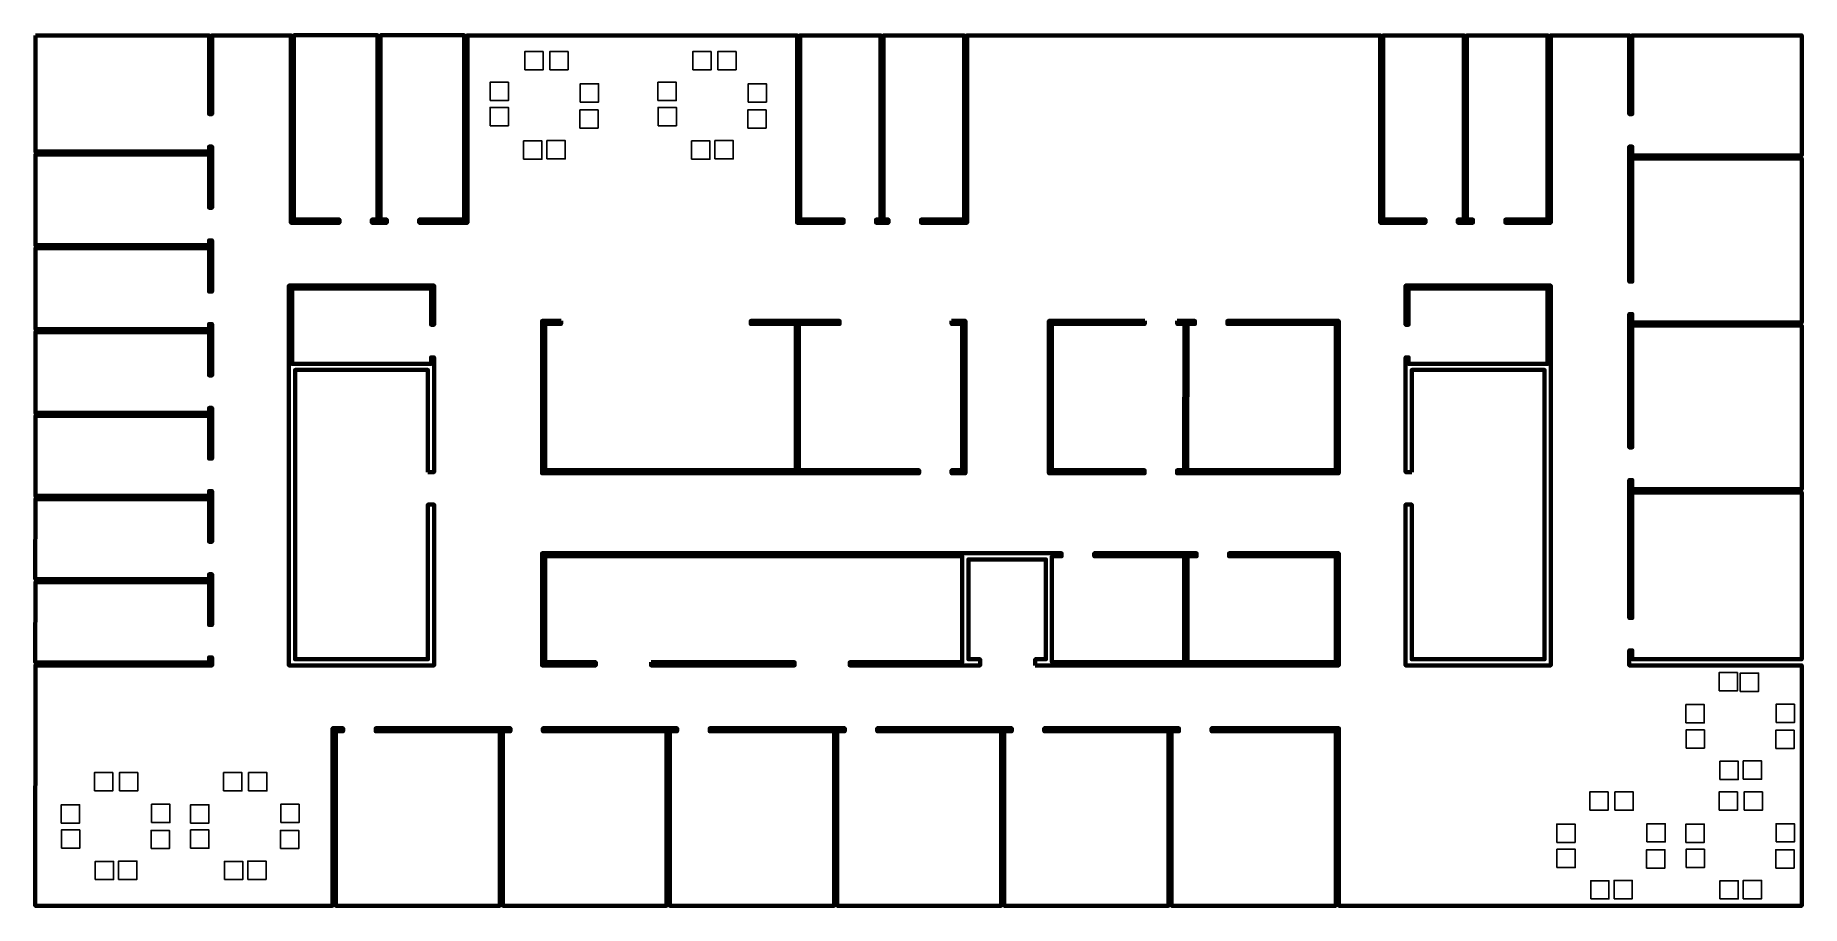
# Model space of a CAD drawing. Header units: metres. Extents: x 6.7 to 64.6, y 0 to 28.6.
import ezdxf

# ---------------------------------------------------------------- set-up
doc = ezdxf.new("R2010")
doc.units = ezdxf.units.M
doc.layers.get('0').update_dxf_attribs({"color": 18, "true_color": 0x000000})

msp = doc.modelspace()

# ---------------------------------------------------------------- linework, layer by layer
at = {"color": 18, "linetype": 'Continuous', "lineweight": 70, "true_color": 0x000000}
for points in [[(6.737, 28.553), (12.425, 28.553), (12.425, 25.972), (12.525, 25.972), (12.525, 28.553), (15.106, 28.553), (15.106, 22.412), (16.695, 22.412), (16.695, 22.514), (15.206, 22.514), (15.206, 28.556), (17.948, 28.556), (17.948, 22.514), (17.762, 22.514), (17.762, 22.412), (18.247, 22.412), (18.247, 22.514), (18.048, 22.514), (18.048, 28.556), (20.789, 28.556), (20.789, 22.514), (19.314, 22.514), (19.314, 22.412), (20.89, 22.412), (20.89, 28.553), (31.69, 28.553), (31.69, 22.412), (33.213, 22.412), (33.213, 22.512), (31.79, 22.512), (31.79, 28.553), (34.427, 28.553), (34.427, 22.512), (34.28, 22.512), (34.28, 22.412), (34.685, 22.412), (34.685, 22.512), (34.527, 22.512), (34.527, 28.553), (37.164, 28.553), (37.164, 22.512), (35.752, 22.512), (35.752, 22.412), (37.264, 22.412), (37.264, 28.553), (50.797, 28.553), (50.797, 22.412), (52.277, 22.412), (52.277, 22.512), (50.897, 22.512), (50.897, 28.553), (53.54, 28.553), (53.54, 22.512), (53.344, 22.512), (53.344, 22.412), (53.832, 22.412), (53.832, 22.512), (53.64, 22.512), (53.64, 28.553), (56.282, 28.553), (56.282, 22.512), (54.899, 22.512), (54.899, 22.412), (56.383, 22.412), (56.383, 28.553), (58.956, 28.553), (58.956, 25.975), (59.056, 25.975), (59.056, 28.553), (64.605, 28.553), (64.605, 24.618), (59.056, 24.618), (59.056, 24.908), (58.956, 24.908), (58.956, 20.482), (59.056, 20.482), (59.056, 24.518), (64.605, 24.518), (64.605, 19.138), (59.056, 19.138), (59.056, 19.415), (58.956, 19.415), (58.956, 15.044), (59.056, 15.044), (59.056, 19.038), (64.605, 19.038), (64.605, 13.672), (59.056, 13.672), (59.056, 13.977), (58.956, 13.977), (58.956, 9.455), (59.056, 9.455), (59.056, 13.572), (64.605, 13.572), (64.605, 8.099), (59.056, 8.099), (59.056, 8.388), (58.956, 8.388), (58.956, 7.899), (64.605, 7.899), (64.605, 0.021), (49.442, 0.021), (49.442, 5.839), (45.271, 5.839), (45.271, 5.739), (49.342, 5.739), (49.342, 0.021), (43.961, 0.021), (43.961, 5.739), (44.204, 5.739), (44.204, 5.839), (39.79, 5.839), (39.79, 5.739), (43.861, 5.739), (43.861, 0.021), (38.48, 0.021), (38.48, 5.739), (38.723, 5.739), (38.723, 5.839), (34.319, 5.839), (34.319, 5.739), (38.38, 5.739), (38.38, 0.021), (33.009, 0.021), (33.009, 5.739), (33.252, 5.739), (33.252, 5.839), (28.829, 5.84), (28.829, 5.739), (32.909, 5.739), (32.909, 0.021), (27.519, 0.021), (27.519, 5.739), (27.762, 5.739), (27.762, 5.84), (23.367, 5.84), (23.367, 5.739), (27.419, 5.739), (27.419, 0.021), (22.057, 0.021), (22.057, 5.739), (22.3, 5.739), (22.3, 5.84), (17.886, 5.84), (17.886, 5.739), (21.957, 5.739), (21.957, 0.021), (16.576, 0.021), (16.576, 5.739), (16.819, 5.739), (16.819, 5.84), (16.476, 5.84), (16.476, 0.021), (6.735, 0.021), (6.736, 7.899), (12.525, 7.899), (12.525, 8.161), (12.425, 8.161), (12.425, 7.999), (6.735, 7.999), (6.736, 10.626), (12.425, 10.626), (12.425, 9.228), (12.525, 9.228), (12.525, 10.888), (12.425, 10.888), (12.425, 10.726), (6.735, 10.726), (6.736, 13.353), (12.425, 13.353), (12.425, 11.955), (12.525, 11.955), (12.525, 13.614), (12.425, 13.614), (12.425, 13.453), (6.736, 13.453), (6.736, 16.079), (12.425, 16.079), (12.425, 14.681), (12.525, 14.681), (12.525, 16.341), (12.425, 16.341), (12.425, 16.179), (6.736, 16.179), (6.736, 18.826), (12.425, 18.826), (12.425, 17.408), (12.525, 17.408), (12.525, 19.088), (12.425, 19.088), (12.425, 18.926), (6.736, 18.926), (6.737, 21.573), (12.425, 21.573), (12.425, 20.155), (12.525, 20.155), (12.525, 21.834), (12.425, 21.834), (12.425, 21.673), (6.736, 21.673), (6.737, 24.643), (12.425, 24.643), (12.425, 22.901), (12.525, 22.901), (12.525, 24.905), (12.425, 24.905), (12.425, 24.743), (6.737, 24.743)], [(19.599, 14.237), (19.599, 17.584), (15.245, 17.584), (15.245, 8.101), (19.599, 8.101), (19.599, 13.17), (19.799, 13.17), (19.799, 7.901), (15.045, 7.901), (15.045, 20.353), (19.799, 20.353), (19.799, 19.065), (19.699, 19.065), (19.699, 20.253), (15.145, 20.253), (15.145, 17.784), (19.699, 17.784), (19.699, 17.998), (19.799, 17.998), (19.799, 14.237)], [(51.828, 14.237), (51.828, 17.584), (56.182, 17.584), (56.182, 8.101), (51.828, 8.101), (51.828, 13.17), (51.628, 13.17), (51.628, 7.901), (56.382, 7.901), (56.382, 20.353), (51.628, 20.353), (51.628, 19.065), (51.728, 19.065), (51.728, 20.253), (56.282, 20.253), (56.282, 17.784), (51.728, 17.784), (51.728, 17.998), (51.628, 17.998), (51.628, 14.237)], [(23.96, 19.194), (23.96, 19.094), (23.44, 19.094), (23.44, 14.297), (31.654, 14.297), (31.654, 19.094), (30.172, 19.094), (30.172, 19.194), (33.085, 19.194), (33.085, 19.094), (31.754, 19.094), (31.754, 14.297), (35.689, 14.297), (35.689, 14.197), (23.34, 14.197), (23.34, 19.194)], [(36.756, 19.194), (37.206, 19.194), (37.206, 14.197), (36.756, 14.197), (36.756, 14.297), (37.106, 14.297), (37.106, 19.094), (36.756, 19.094)], [(43.082, 19.194), (43.082, 19.094), (40.043, 19.094), (40.043, 14.298), (43.076, 14.298), (43.076, 14.198), (39.943, 14.198), (39.943, 19.194)], [(44.149, 19.194), (44.149, 19.094), (44.384, 19.094), (44.378, 14.298), (44.143, 14.298), (44.143, 14.198), (49.441, 14.198), (49.441, 19.194), (45.791, 19.194), (45.791, 19.094), (49.341, 19.094), (49.341, 14.298), (44.477, 14.298), (44.481, 19.094), (44.724, 19.094), (44.724, 19.194)], [(39.497, 7.901), (39.497, 8.101), (39.843, 8.101), (39.843, 11.376), (37.306, 11.376), (37.306, 8.101), (37.687, 8.101), (37.687, 7.901), (33.42, 7.901), (33.42, 8.001), (37.106, 8.001), (37.106, 11.476), (23.44, 11.476), (23.44, 8.001), (25.096, 8.001), (25.096, 7.901), (23.34, 7.901), (23.34, 11.576), (40.359, 11.576), (40.359, 11.476), (40.043, 11.476), (40.043, 8.001), (44.378, 8.001), (44.378, 11.476), (41.426, 11.476), (41.426, 11.576), (44.779, 11.576), (44.779, 11.476), (44.478, 11.476), (44.478, 8.001), (49.341, 8.001), (49.341, 11.476), (45.846, 11.476), (45.846, 11.576), (49.441, 11.576), (49.441, 7.901)], [(26.906, 8.001), (31.61, 8.001), (31.61, 7.901), (26.906, 7.901)]]:
    msp.add_lwpolyline(points, close=True, dxfattribs=at)
at = {"color": 18, "linetype": 'Continuous', "lineweight": 25, "true_color": 0x000000}
for points in [[(22.769, 27.423), (23.369, 27.423), (23.369, 28.023), (22.769, 28.023)], [(23.59, 27.424), (24.19, 27.424), (24.19, 28.024), (23.59, 28.024)], [(28.272, 27.423), (28.872, 27.423), (28.872, 28.023), (28.272, 28.023)], [(29.093, 27.424), (29.693, 27.424), (29.693, 28.024), (29.093, 28.024)], [(21.632, 26.417), (22.232, 26.417), (22.232, 27.017), (21.632, 27.017)], [(24.587, 26.365), (25.187, 26.365), (25.187, 26.965), (24.587, 26.965)], [(27.135, 26.417), (27.735, 26.417), (27.735, 27.017), (27.135, 27.017)], [(30.09, 26.365), (30.69, 26.365), (30.69, 26.965), (30.09, 26.965)], [(21.636, 25.591), (22.236, 25.591), (22.236, 26.191), (21.636, 26.191)], [(24.575, 25.512), (25.175, 25.512), (25.175, 26.112), (24.575, 26.112)], [(27.139, 25.591), (27.739, 25.591), (27.739, 26.191), (27.139, 26.191)], [(30.078, 25.512), (30.678, 25.512), (30.678, 26.112), (30.078, 26.112)], [(22.731, 24.493), (23.331, 24.493), (23.331, 25.093), (22.731, 25.093)], [(23.495, 24.502), (24.095, 24.502), (24.095, 25.102), (23.495, 25.102)], [(28.234, 24.493), (28.834, 24.493), (28.834, 25.093), (28.234, 25.093)], [(28.999, 24.502), (29.599, 24.502), (29.599, 25.102), (28.999, 25.102)], [(61.898, 7.065), (62.498, 7.065), (62.498, 7.665), (61.898, 7.665)], [(62.591, 7.045), (63.191, 7.045), (63.191, 7.645), (62.591, 7.645)], [(60.814, 6.012), (61.414, 6.012), (61.414, 6.612), (60.814, 6.612)], [(63.769, 6.026), (64.369, 6.026), (64.369, 6.626), (63.769, 6.626)], [(60.818, 5.186), (61.418, 5.186), (61.418, 5.786), (60.818, 5.786)], [(63.757, 5.172), (64.357, 5.172), (64.357, 5.772), (63.757, 5.772)], [(61.926, 4.156), (62.526, 4.156), (62.526, 4.756), (61.926, 4.756)], [(62.69, 4.165), (63.29, 4.165), (63.29, 4.765), (62.69, 4.765)], [(8.67, 3.784), (9.27, 3.784), (9.27, 4.384), (8.67, 4.384)], [(9.491, 3.785), (10.091, 3.785), (10.091, 4.385), (9.491, 4.385)], [(12.904, 3.784), (13.504, 3.784), (13.504, 4.384), (12.904, 4.384)], [(13.724, 3.785), (14.324, 3.785), (14.324, 4.385), (13.724, 4.385)], [(57.664, 3.149), (58.264, 3.149), (58.264, 3.749), (57.664, 3.749)], [(58.485, 3.15), (59.085, 3.15), (59.085, 3.75), (58.485, 3.75)], [(61.898, 3.149), (62.498, 3.149), (62.498, 3.749), (61.898, 3.749)], [(62.718, 3.15), (63.318, 3.15), (63.318, 3.75), (62.718, 3.75)], [(7.586, 2.731), (8.186, 2.731), (8.186, 3.331), (7.586, 3.331)], [(10.542, 2.745), (11.142, 2.745), (11.142, 3.345), (10.542, 3.345)], [(11.82, 2.731), (12.42, 2.731), (12.42, 3.331), (11.82, 3.331)], [(14.775, 2.745), (15.375, 2.745), (15.375, 3.345), (14.775, 3.345)], [(7.59, 1.905), (8.19, 1.905), (8.19, 2.505), (7.59, 2.505)], [(10.53, 1.891), (11.13, 1.891), (11.13, 2.491), (10.53, 2.491)], [(11.824, 1.905), (12.424, 1.905), (12.424, 2.505), (11.824, 2.505)], [(14.763, 1.891), (15.363, 1.891), (15.363, 2.491), (14.763, 2.491)], [(56.581, 2.096), (57.181, 2.096), (57.181, 2.696), (56.581, 2.696)], [(59.536, 2.11), (60.136, 2.11), (60.136, 2.71), (59.536, 2.71)], [(60.814, 2.096), (61.414, 2.096), (61.414, 2.696), (60.814, 2.696)], [(63.769, 2.11), (64.369, 2.11), (64.369, 2.71), (63.769, 2.71)], [(56.585, 1.27), (57.185, 1.27), (57.185, 1.87), (56.585, 1.87)], [(59.524, 1.256), (60.124, 1.256), (60.124, 1.856), (59.524, 1.856)], [(60.818, 1.27), (61.418, 1.27), (61.418, 1.87), (60.818, 1.87)], [(63.757, 1.256), (64.357, 1.256), (64.357, 1.856), (63.757, 1.856)], [(8.698, 0.875), (9.298, 0.875), (9.298, 1.475), (8.698, 1.475)], [(9.463, 0.884), (10.063, 0.884), (10.063, 1.484), (9.463, 1.484)], [(12.932, 0.875), (13.532, 0.875), (13.532, 1.475), (12.932, 1.475)], [(13.696, 0.884), (14.296, 0.884), (14.296, 1.484), (13.696, 1.484)], [(57.692, 0.241), (58.292, 0.241), (58.292, 0.841), (57.692, 0.841)], [(58.457, 0.249), (59.057, 0.249), (59.057, 0.849), (58.457, 0.849)], [(61.926, 0.241), (62.526, 0.241), (62.526, 0.841), (61.926, 0.841)], [(62.69, 0.249), (63.29, 0.249), (63.29, 0.849), (62.69, 0.849)]]:
    msp.add_lwpolyline(points, close=True, dxfattribs=at)
for points in [[(36.756, 19.194), (36.756, 19.094)], [(43.082, 19.194), (43.082, 19.094)], [(44.149, 19.194), (44.149, 19.094)], [(44.724, 19.194), (44.724, 19.094)], [(45.791, 19.194), (45.791, 19.094)], [(35.689, 14.297), (35.689, 14.197)], [(36.756, 14.297), (36.756, 14.197)]]:
    msp.add_lwpolyline(points, dxfattribs=at)

doc.saveas('drawing.dxf')
